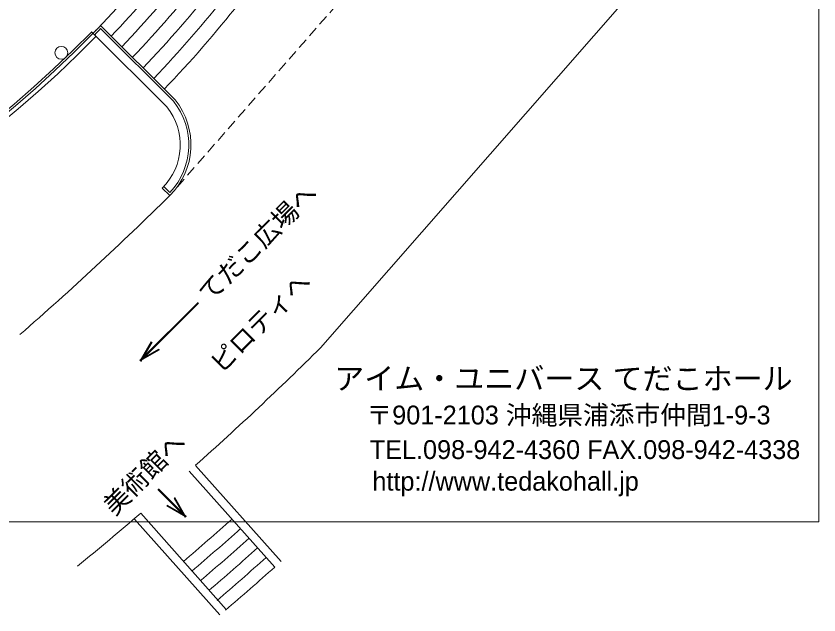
# Model space of a CAD drawing. Units: millimetres, scale not verified, with parts at other scales. Extents: x -36057 to 19943, y -22762 to 18611.
# Drawn here: x 1219 to 19943, y -22762 to -8788 of the extents above; entities that cross this region are included whole.
import ezdxf
from ezdxf.enums import TextEntityAlignment as Align

# ---------------------------------------------------------------- set-up
doc = ezdxf.new("R2010")
doc.units = ezdxf.units.MM
doc.header["$LTSCALE"] = 200
doc.linetypes.add('DASHED1', pattern=[1.8, 1.2, -0.6])
doc.layers.add('1-0_121', color=7, linetype='Continuous', lineweight=9)
doc.layers.add('F-F', color=7, linetype='Continuous', lineweight=9)
doc.layers.add('1-A', color=7, linetype='Continuous')
doc.styles.add('HG明朝B', font='')
doc.styles.add('HGｺﾞｼｯｸE', font='')
doc.styles.get('HG明朝B').set_extended_font_data('HG明朝B')
doc.styles.get('HGｺﾞｼｯｸE').set_extended_font_data('HGｺﾞｼｯｸE')

msp = doc.modelspace()

# ---------------------------------------------------------------- linework, layer by layer
at = {"layer": '1-0_121', "linetype": 'DASHED1'}
msp.add_line((4980.7, -12773.3), (11807.5, -4969), dxfattribs=at)
at = {"layer": '1-0_121'}
for p, q in [((8321.6, -16528.8), (15797.4, -7982.5)), ((4743.9, -10913.7), (2982.5, -9152.4)), ((4926.4, -10742.7), (3191.3, -9007.6)), ((4889.2, -10776.2), (3192.1, -9079.1)), ((4629.6, -12800.8), (4806.4, -12977.6)), ((4665, -12765.5), (4805.9, -12906.4)), ((5462.9, -15472.1), (4106.8, -16828.3)), ((5470, -15479.2), (4113.8, -16835.4)), ((5477.1, -15486.3), (4120.9, -16842.4)), ((4373, -16386.5), (4113.8, -16835.4)), ((4381.6, -16391.5), (4122.5, -16840.4)), ((4390.3, -16396.5), (4131.2, -16845.4)), ((4552.7, -16558.9), (4103.8, -16818)), ((4557.7, -16567.6), (4108.8, -16826.7)), ((4562.7, -16576.2), (4113.8, -16835.4)), ((5407.5, -19271.3), (7401.7, -21512.2)), ((5258.1, -19404.3), (7252.5, -21645.4)), ((4527.1, -19834), (5174.1, -20481)), ((4534.2, -19826.9), (5181.2, -20473.9)), ((4541.3, -19819.9), (5188.3, -20466.9)), ((4913.4, -20030.1), (5172.5, -20479)), ((4922.1, -20025.1), (5181.2, -20473.9)), ((4732.4, -20214.8), (5181.2, -20473.9)), ((4737.4, -20206.1), (5186.2, -20465.3)), ((4742.4, -20197.5), (5191.2, -20456.6)), ((4904.7, -20035.1), (5163.9, -20484)), ((4128.1, -20390.8), (6122.8, -22632.3)), ((3978.7, -20523.8), (5970.8, -22762.4))]:
    msp.add_line(p, q, dxfattribs=at)
msp.add_circle((2273.6, -9645.6), 150, dxfattribs=at)
for centre, radius, start, end in [((-15329.8, 8665), 25599.8, 315.78917, 327.2705), ((-15329.8, 8665), 25949.8, 316.32489, 327.26686), ((-15329.8, 8665), 26299.8, 316.30725, 327.26332), ((-15329.8, 8665), 26649.8, 316.29008, 327.25987), ((-15329.8, 8665), 26999.8, 316.27336, 327.25652), ((-15329.8, 8665), 27349.8, 316.25706, 327.25324), ((-15329.8, 8665), 27699.8, 316.24117, 327.25005), ((-14976.2, 8311.4), 25050, 228.71002, 315.80057), ((-15329.8, 8665), 25599.8, 315.78337, 316.343), ((-15329.8, 8665), 25649.8, 315.78337, 316.22867), ((-14976.2, 8311.4), 25200, 228.8225, 315.7958), ((-14976.2, 8311.4), 25100, 228.70696, 315.79897), ((3625.8, -11793.5), 1622.1, 316.68004, 38.843), ((3625.8, -11793.5), 1672.1, 314.91628, 38.93584), ((3625.8, -11793.5), 1422.1, 314.90156, 38.64376), ((-47352.6, 39714.7), 74138.7, 311.02189, 314.70854), ((-47352.6, 39714.7), 79138.7, 311.81107, 314.70854), ((-47352.6, 39714.7), 79138.7, 309.18955, 310.58022), ((-47352.6, 39714.7), 80638.7, 310.60043, 311.66627), ((-47352.6, 39714.7), 80938.7, 310.60043, 311.66627), ((-47352.6, 39714.7), 81238.7, 310.60043, 311.66627), ((-47352.6, 39714.7), 81538.7, 310.60043, 311.66627), ((-47352.6, 39714.7), 81838.7, 310.60043, 311.66627), ((-47352.6, 39714.7), 82138.7, 310.60043, 311.66627)]:
    msp.add_arc(centre, radius, start, end, dxfattribs=at)
at = {"layer": 'F-F'}
for p, q in [((19943.3, -20589.1), (19943.3, 18610.9)), ((-36056.7, -20589.1), (19943.3, -20589.1))]:
    msp.add_line(p, q, dxfattribs=at)

# ---------------------------------------------------------------- texts
at = {"layer": '1-A', "style": 'HGｺﾞｼｯｸE'}
for s, p in [('てだこ広場へ', (5828.5, -15596.6)), ('ピロティへ', (6102.8, -17237.1)), ('美術館へ', (3610.1, -20557.3))]:
    msp.add_text(s, height=439.9, rotation=45, dxfattribs=at).set_placement(p, align=Align.BOTTOM_LEFT)
at = {"layer": 'F-F', "style": 'HG明朝B'}
for s, height, p in [('アイム・ユニバース てだこホール', 513.2, (8638.9, -17656.1)), ('〒901-2103 沖縄県浦添市仲間1-9-3', 439.9, (9392, -18449.3)), ('TEL.098-942-4360 FAX.098-942-4338', 439.9, (9468, -19255.9)), ('http://www.tedakohall.jp', 439.9, (9529.7, -19993.9))]:
    msp.add_text(s, height=height, dxfattribs=at).set_placement(p, align=Align.BOTTOM_LEFT)

doc.saveas('drawing.dxf')
